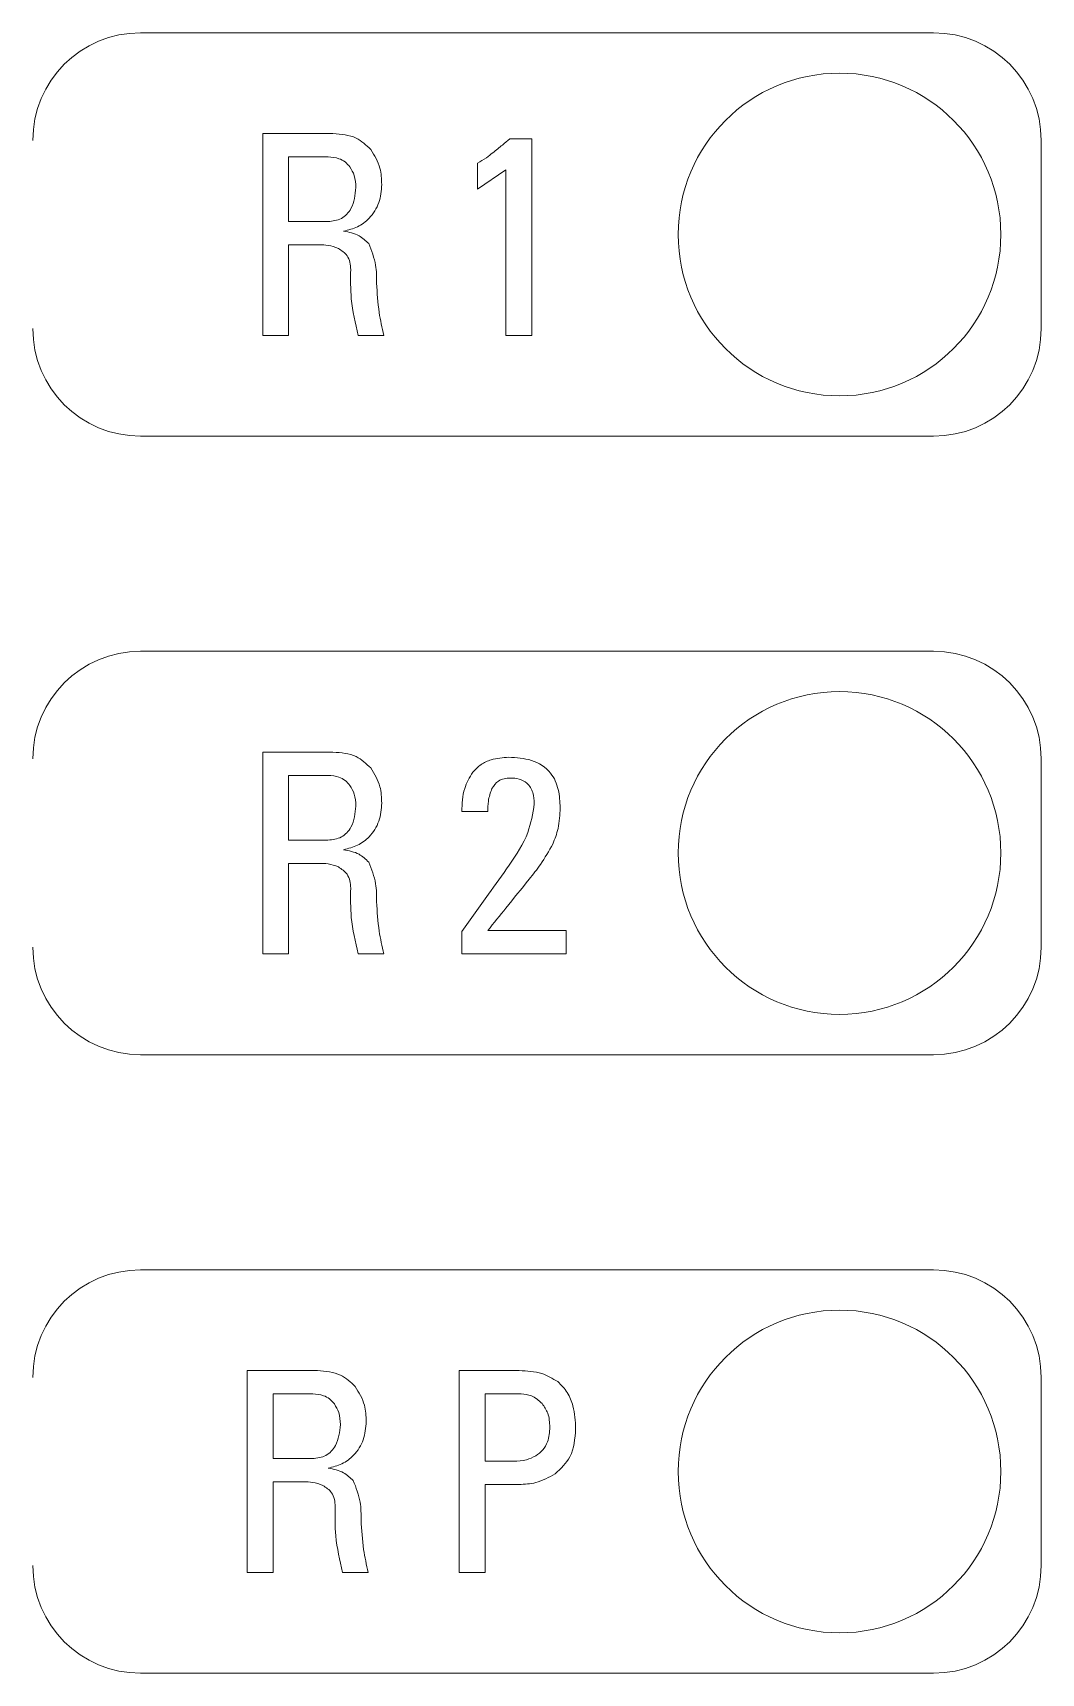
# Model space of a CAD drawing. Extents: x -194 to 239, y -574 to -265.
# Drawn here: x -108.255 to -105.884, y -309.819 to -305.963 of the extents above; entities that cross this region are included whole.
import ezdxf

# ---------------------------------------------------------------- set-up
doc = ezdxf.new("R2010")
doc.units = 0
doc.header["$LTSCALE"] = 0.5
doc.layers.get('0').update_dxf_attribs({"linetype": 'CONTINUOUS'})

msp = doc.modelspace()

# ---------------------------------------------------------------- linework, layer by layer
at = {"color": 7, "linetype": 'Continuous', "lineweight": 5}
for p, q in [((-106.13723, -305.96284), (-108.00198, -305.96284)), ((-107.71416, -306.67397), (-107.71416, -306.19989)), ((-107.71416, -306.19989), (-107.5492, -306.19989)), ((-107.13352, -306.21204), (-107.08205, -306.21204)), ((-107.08205, -306.21204), (-107.08205, -306.67397)), ((-105.88438, -306.65817), (-105.88438, -306.21569)), ((-107.56031, -306.25459), (-107.65338, -306.25459)), ((-107.65338, -306.25459), (-107.65338, -306.40654)), ((-107.20969, -306.33066), (-107.20969, -306.26959)), ((-107.14283, -306.28469), (-107.20969, -306.33066)), ((-107.14283, -306.67397), (-107.14283, -306.28469)), ((-107.65338, -306.40654), (-107.56098, -306.40654)), ((-107.65338, -306.46124), (-107.65338, -306.67397)), ((-107.58083, -306.46124), (-107.65338, -306.46124)), ((-107.65338, -306.67397), (-107.71416, -306.67397)), ((-107.42992, -306.67397), (-107.49004, -306.67397)), ((-107.08205, -306.67397), (-107.14283, -306.67397)), ((-108.00198, -306.91102), (-106.13723, -306.91102)), ((-106.13723, -307.41671), (-108.00198, -307.41671)), ((-107.71416, -307.65376), (-107.5492, -307.65376)), ((-107.71416, -308.12785), (-107.71416, -307.65376)), ((-105.88438, -308.11204), (-105.88438, -307.66956)), ((-107.65338, -307.70846), (-107.65338, -307.86041)), ((-107.56031, -307.70846), (-107.65338, -307.70846)), ((-107.18537, -307.79355), (-107.24615, -307.79355)), ((-107.65338, -307.86041), (-107.56098, -307.86041)), ((-107.65338, -307.91511), (-107.65338, -308.12785)), ((-107.58083, -307.91511), (-107.65338, -307.91511)), ((-107.24615, -308.12785), (-107.24615, -308.07523)), ((-107.18537, -308.07314), (-107.00132, -308.07314)), ((-107.00132, -308.07314), (-107.00132, -308.12785)), ((-107.65338, -308.12785), (-107.71416, -308.12785)), ((-107.42992, -308.12785), (-107.49004, -308.12785)), ((-107.00132, -308.12785), (-107.24615, -308.12785)), ((-108.00198, -308.36489), (-106.13723, -308.36489)), ((-106.13723, -308.87058), (-108.00198, -308.87058)), ((-107.75063, -309.10763), (-107.58567, -309.10763)), ((-107.75063, -309.58172), (-107.75063, -309.10763)), ((-107.25223, -309.58172), (-107.25223, -309.10763)), ((-107.25223, -309.10763), (-107.1112, -309.10763)), ((-105.88438, -309.56591), (-105.88438, -309.12343)), ((-107.68985, -309.16233), (-107.68985, -309.31428)), ((-107.59678, -309.16233), (-107.68985, -309.16233)), ((-107.10721, -309.16233), (-107.19145, -309.16233)), ((-107.19145, -309.16233), (-107.19145, -309.32036)), ((-107.68985, -309.31428), (-107.59745, -309.31428)), ((-107.19145, -309.32036), (-107.1244, -309.32036)), ((-107.68985, -309.36898), (-107.68985, -309.58172)), ((-107.6173, -309.36898), (-107.68985, -309.36898)), ((-107.19145, -309.37506), (-107.19145, -309.58172)), ((-107.11177, -309.37506), (-107.19145, -309.37506)), ((-107.68985, -309.58172), (-107.75063, -309.58172)), ((-107.46639, -309.58172), (-107.52651, -309.58172)), ((-107.19145, -309.58172), (-107.25223, -309.58172)), ((-108.00198, -309.81876), (-106.13723, -309.81876))]:
    msp.add_line(p, q, dxfattribs=at)
for centre in [(-106.35847, -306.43693), (-106.35847, -307.8908), (-106.35847, -309.34467)]:
    msp.add_circle(centre, 0.37927, dxfattribs=at)
for centre, start, end in [((-108.00198, -306.21569), 90, 180), ((-106.13723, -306.21569), 0, 90), ((-108.00198, -306.65817), 180, 270), ((-106.13723, -306.65817), 270, 0), ((-108.00198, -307.66956), 90, 180), ((-106.13723, -307.66956), 0, 90), ((-108.00198, -308.11204), 180, 270), ((-106.13723, -308.11204), 270, 0), ((-108.00198, -309.12343), 90, 180), ((-106.13723, -309.12343), 0, 90), ((-108.00198, -309.56591), 180, 270), ((-106.13723, -309.56591), 270, 0)]:
    msp.add_arc(centre, 0.25285, start, end, dxfattribs=at)
for points, knots in [([(-107.5492, -306.19989), (-107.53006, -306.2012), (-107.49589, -306.20355), (-107.47124, -306.22686), (-107.46041, -306.23711)], [0, 0, 0, 0, 0.5603925, 1, 1, 1, 1]), ([(-107.17322, -306.24462), (-107.1657, -306.23867), (-107.15227, -306.22805), (-107.13925, -306.21693), (-107.13352, -306.21204)], [0, 0, 0, 0, 0.5600123, 1, 1, 1, 1]), ([(-107.50941, -306.27814), (-107.51297, -306.274), (-107.5201, -306.26572), (-107.53769, -306.25637), (-107.55174, -306.25526), (-107.56031, -306.25459)], [0, 0, 0, 0, 0.280247, 0.5604553, 1, 1, 1, 1]), ([(-107.46041, -306.23711), (-107.45177, -306.25133), (-107.4363, -306.27678), (-107.4351, -306.30638), (-107.43457, -306.31945)], [0, 0, 0, 0, 0.5586484, 1, 1, 1, 1]), ([(-107.20969, -306.26959), (-107.20256, -306.26541), (-107.18982, -306.25792), (-107.17829, -306.24868), (-107.17322, -306.24462)], [0, 0, 0, 0, 0.5596924, 1, 1, 1, 1]), ([(-107.49535, -306.32667), (-107.49585, -306.31695), (-107.49673, -306.29958), (-107.50554, -306.28469), (-107.50941, -306.27814)], [0, 0, 0, 0, 0.5601729, 1, 1, 1, 1]), ([(-107.56098, -306.40654), (-107.54995, -306.40536), (-107.52793, -306.40299), (-107.49996, -306.37196), (-107.4971, -306.34386), (-107.49535, -306.32667)], [0, 0, 0, 0, 0.2801818, 0.5597077, 1, 1, 1, 1]), ([(-107.43457, -306.31945), (-107.43574, -306.33399), (-107.43808, -306.36303), (-107.46056, -306.39813), (-107.49088, -306.42079), (-107.51304, -306.42636), (-107.52413, -306.42914)], [0, 0, 0, 0, 0.2800965, 0.5595464, 0.7796199, 1, 1, 1, 1]), ([(-107.52413, -306.42914), (-107.51147, -306.43159), (-107.48895, -306.43593), (-107.47234, -306.45155), (-107.46506, -306.45839)], [0, 0, 0, 0, 0.5618323, 1, 1, 1, 1]), ([(-107.53638, -306.4696), (-107.54444, -306.46675), (-107.55886, -306.46166), (-107.57411, -306.46137), (-107.58083, -306.46124)], [0, 0, 0, 0, 0.5594346, 1, 1, 1, 1]), ([(-107.46506, -306.45839), (-107.45846, -306.47508), (-107.44664, -306.505), (-107.4467, -306.53709), (-107.44673, -306.55127)], [0, 0, 0, 0, 0.557769, 1, 1, 1, 1]), ([(-107.50751, -306.51927), (-107.50783, -306.5136), (-107.50847, -306.50226), (-107.51645, -306.48287), (-107.52884, -306.47462), (-107.53638, -306.4696)], [0, 0, 0, 0, 0.2812641, 0.5619594, 1, 1, 1, 1]), ([(-107.49004, -306.67397), (-107.4967, -306.64551), (-107.50862, -306.59457), (-107.50785, -306.54232), (-107.50751, -306.51927)], [0, 0, 0, 0, 0.5587337, 1, 1, 1, 1]), ([(-107.44673, -306.55127), (-107.44538, -306.57444), (-107.44298, -306.6158), (-107.43391, -306.6562), (-107.42992, -306.67397)], [0, 0, 0, 0, 0.5601193, 1, 1, 1, 1]), ([(-107.5492, -307.65376), (-107.53006, -307.65507), (-107.49589, -307.65742), (-107.47124, -307.68073), (-107.46041, -307.69098)], [0, 0, 0, 0, 0.5603925, 1, 1, 1, 1]), ([(-107.46041, -307.69098), (-107.45177, -307.7052), (-107.4363, -307.73065), (-107.4351, -307.76026), (-107.43457, -307.77332)], [0, 0, 0, 0, 0.5586484, 1, 1, 1, 1]), ([(-107.24615, -307.79355), (-107.2456, -307.77497), (-107.24462, -307.74182), (-107.22794, -307.71336), (-107.22061, -307.70086)], [0, 0, 0, 0, 0.5608147, 1, 1, 1, 1]), ([(-107.22061, -307.70086), (-107.21446, -307.69448), (-107.20218, -307.68173), (-107.17288, -307.66834), (-107.15016, -307.66683), (-107.13627, -307.66591)], [0, 0, 0, 0, 0.2800398, 0.5601283, 1, 1, 1, 1]), ([(-107.13627, -307.66591), (-107.11799, -307.66677), (-107.08163, -307.66847), (-107.0359, -307.69718), (-107.01717, -307.74168), (-107.01585, -307.77022), (-107.01519, -307.78453)], [0, 0, 0, 0, 0.2809307, 0.558826, 0.77889, 1, 1, 1, 1]), ([(-107.50941, -307.73201), (-107.51297, -307.72787), (-107.5201, -307.71959), (-107.53769, -307.71024), (-107.55174, -307.70913), (-107.56031, -307.70846)], [0, 0, 0, 0, 0.280247, 0.5604553, 1, 1, 1, 1]), ([(-107.49535, -307.78054), (-107.49585, -307.77082), (-107.49673, -307.75346), (-107.50554, -307.73856), (-107.50941, -307.73201)], [0, 0, 0, 0, 0.560183, 1, 1, 1, 1]), ([(-107.17559, -307.73904), (-107.17901, -307.74893), (-107.18513, -307.76663), (-107.1853, -307.78532), (-107.18537, -307.79355)], [0, 0, 0, 0, 0.5591872, 1, 1, 1, 1]), ([(-107.13229, -307.71454), (-107.13719, -307.71481), (-107.14698, -307.71535), (-107.16385, -307.72198), (-107.17114, -307.73258), (-107.17559, -307.73904)], [0, 0, 0, 0, 0.2812981, 0.5618716, 1, 1, 1, 1]), ([(-107.07597, -307.77513), (-107.07646, -307.76628), (-107.07744, -307.74865), (-107.09046, -307.72621), (-107.11145, -307.71558), (-107.12533, -307.71489), (-107.13229, -307.71454)], [0, 0, 0, 0, 0.2806437, 0.5594986, 0.7793323, 1, 1, 1, 1]), ([(-107.43457, -307.77332), (-107.43574, -307.78786), (-107.43808, -307.8169), (-107.46056, -307.852), (-107.49088, -307.87466), (-107.51304, -307.88023), (-107.52413, -307.88301)], [0, 0, 0, 0, 0.2800965, 0.5595464, 0.7796199, 1, 1, 1, 1]), ([(-107.13485, -307.9192), (-107.11813, -307.89447), (-107.08834, -307.85039), (-107.07974, -307.79809), (-107.07597, -307.77513)], [0, 0, 0, 0, 0.5610428, 1, 1, 1, 1]), ([(-107.56098, -307.86041), (-107.54995, -307.85923), (-107.52793, -307.85686), (-107.49996, -307.82583), (-107.4971, -307.79773), (-107.49535, -307.78054)], [0, 0, 0, 0, 0.2801846, 0.5597132, 1, 1, 1, 1]), ([(-107.01519, -307.78453), (-107.01586, -307.80099), (-107.01707, -307.8304), (-107.0277, -307.85777), (-107.03238, -307.86981)], [0, 0, 0, 0, 0.5599574, 1, 1, 1, 1]), ([(-107.52413, -307.88301), (-107.51147, -307.88546), (-107.48895, -307.88981), (-107.47234, -307.90542), (-107.46506, -307.91226)], [0, 0, 0, 0, 0.5618323, 1, 1, 1, 1]), ([(-107.03238, -307.86981), (-107.04165, -307.88602), (-107.05821, -307.91498), (-107.07892, -307.94112), (-107.08803, -307.95263)], [0, 0, 0, 0, 0.559724, 1, 1, 1, 1]), ([(-107.53638, -307.92347), (-107.54444, -307.92062), (-107.55886, -307.91553), (-107.57411, -307.91524), (-107.58083, -307.91511)], [0, 0, 0, 0, 0.5594346, 1, 1, 1, 1]), ([(-107.50751, -307.97314), (-107.50783, -307.96747), (-107.50847, -307.95613), (-107.51645, -307.93674), (-107.52884, -307.92849), (-107.53638, -307.92347)], [0, 0, 0, 0, 0.2812641, 0.5619594, 1, 1, 1, 1]), ([(-107.46506, -307.91226), (-107.45846, -307.92895), (-107.44664, -307.95887), (-107.4467, -307.99096), (-107.44673, -308.00514)], [0, 0, 0, 0, 0.557769, 1, 1, 1, 1]), ([(-107.24615, -308.07523), (-107.22534, -308.04613), (-107.18818, -307.99416), (-107.15114, -307.9421), (-107.13485, -307.9192)], [0, 0, 0, 0, 0.5599988, 1, 1, 1, 1]), ([(-107.08803, -307.95263), (-107.10621, -307.97512), (-107.13867, -308.01528), (-107.1711, -308.05546), (-107.18537, -308.07314)], [0, 0, 0, 0, 0.5599996, 1, 1, 1, 1]), ([(-107.49004, -308.12785), (-107.4967, -308.09938), (-107.50862, -308.04844), (-107.50785, -307.9962), (-107.50751, -307.97314)], [0, 0, 0, 0, 0.5587337, 1, 1, 1, 1]), ([(-107.44673, -308.00514), (-107.44538, -308.02831), (-107.44298, -308.06967), (-107.43391, -308.11007), (-107.42992, -308.12785)], [0, 0, 0, 0, 0.5601193, 1, 1, 1, 1]), ([(-107.58567, -309.10763), (-107.56653, -309.10894), (-107.53236, -309.11129), (-107.50771, -309.1346), (-107.49688, -309.14486)], [0, 0, 0, 0, 0.5603905, 1, 1, 1, 1]), ([(-107.1112, -309.10763), (-107.09304, -309.1083), (-107.06064, -309.10949), (-107.03302, -309.12614), (-107.02089, -309.13346)], [0, 0, 0, 0, 0.5606636, 1, 1, 1, 1]), ([(-107.54588, -309.18588), (-107.54944, -309.18174), (-107.55657, -309.17346), (-107.57416, -309.16411), (-107.58821, -309.163), (-107.59678, -309.16233)], [0, 0, 0, 0, 0.2802456, 0.5604575, 1, 1, 1, 1]), ([(-107.49688, -309.14486), (-107.48823, -309.15907), (-107.47276, -309.18452), (-107.47157, -309.21413), (-107.47104, -309.22719)], [0, 0, 0, 0, 0.5586553, 1, 1, 1, 1]), ([(-107.05745, -309.18503), (-107.06542, -309.17775), (-107.0797, -309.16472), (-107.09879, -309.16306), (-107.10721, -309.16233)], [0, 0, 0, 0, 0.5588989, 1, 1, 1, 1]), ([(-107.02089, -309.13346), (-107.01274, -309.14156), (-106.99644, -309.15777), (-106.98123, -309.19666), (-106.97967, -309.22605), (-106.97872, -309.244)], [0, 0, 0, 0, 0.2796981, 0.5597713, 1, 1, 1, 1]), ([(-107.53182, -309.23441), (-107.53232, -309.22469), (-107.5332, -309.20733), (-107.54201, -309.19243), (-107.54588, -309.18588)], [0, 0, 0, 0, 0.5601837, 1, 1, 1, 1]), ([(-107.0395, -309.24068), (-107.04008, -309.22932), (-107.04112, -309.20905), (-107.05246, -309.19237), (-107.05745, -309.18503)], [0, 0, 0, 0, 0.5603236, 1, 1, 1, 1]), ([(-107.59745, -309.31428), (-107.58642, -309.3131), (-107.5644, -309.31073), (-107.53643, -309.27971), (-107.53357, -309.2516), (-107.53182, -309.23441)], [0, 0, 0, 0, 0.2801841, 0.559711, 1, 1, 1, 1]), ([(-107.47104, -309.22719), (-107.47221, -309.24173), (-107.47455, -309.27077), (-107.49703, -309.30587), (-107.52735, -309.32853), (-107.54951, -309.3341), (-107.5606, -309.33688)], [0, 0, 0, 0, 0.2800917, 0.5595357, 0.7796207, 1, 1, 1, 1]), ([(-107.07264, -309.30801), (-107.06663, -309.3037), (-107.05459, -309.29508), (-107.04163, -309.27125), (-107.04031, -309.25228), (-107.0395, -309.24068)], [0, 0, 0, 0, 0.2801246, 0.5601343, 1, 1, 1, 1]), ([(-106.97872, -309.244), (-106.9804, -309.26738), (-106.9834, -309.30908), (-107.01353, -309.33743), (-107.02677, -309.3499)], [0, 0, 0, 0, 0.5603794, 1, 1, 1, 1]), ([(-107.1244, -309.32036), (-107.11426, -309.31994), (-107.09614, -309.31918), (-107.07982, -309.31142), (-107.07264, -309.30801)], [0, 0, 0, 0, 0.5602484, 1, 1, 1, 1]), ([(-107.5606, -309.33688), (-107.54794, -309.33933), (-107.52541, -309.34368), (-107.50881, -309.35929), (-107.50153, -309.36613)], [0, 0, 0, 0, 0.5618281, 1, 1, 1, 1]), ([(-107.02677, -309.3499), (-107.04162, -309.35821), (-107.06816, -309.37307), (-107.09843, -309.37445), (-107.11177, -309.37506)], [0, 0, 0, 0, 0.5591499, 1, 1, 1, 1]), ([(-107.57285, -309.37734), (-107.58091, -309.37449), (-107.59532, -309.3694), (-107.61058, -309.36911), (-107.6173, -309.36898)], [0, 0, 0, 0, 0.5594586, 1, 1, 1, 1]), ([(-107.54398, -309.42701), (-107.5443, -309.42134), (-107.54494, -309.41), (-107.55292, -309.39061), (-107.5653, -309.38237), (-107.57285, -309.37734)], [0, 0, 0, 0, 0.2812768, 0.5619906, 1, 1, 1, 1]), ([(-107.50153, -309.36613), (-107.49493, -309.38282), (-107.4831, -309.41274), (-107.48317, -309.44483), (-107.4832, -309.45902)], [0, 0, 0, 0, 0.5577704, 1, 1, 1, 1]), ([(-107.52651, -309.58172), (-107.53317, -309.55325), (-107.54509, -309.50232), (-107.54432, -309.45007), (-107.54398, -309.42701)], [0, 0, 0, 0, 0.5587323, 1, 1, 1, 1]), ([(-107.4832, -309.45902), (-107.48185, -309.48218), (-107.47945, -309.52354), (-107.47038, -309.56394), (-107.46639, -309.58172)], [0, 0, 0, 0, 0.560124, 1, 1, 1, 1])]:
    msp.add_open_spline(points, degree=3, knots=knots, dxfattribs=at)

doc.saveas('drawing.dxf')
